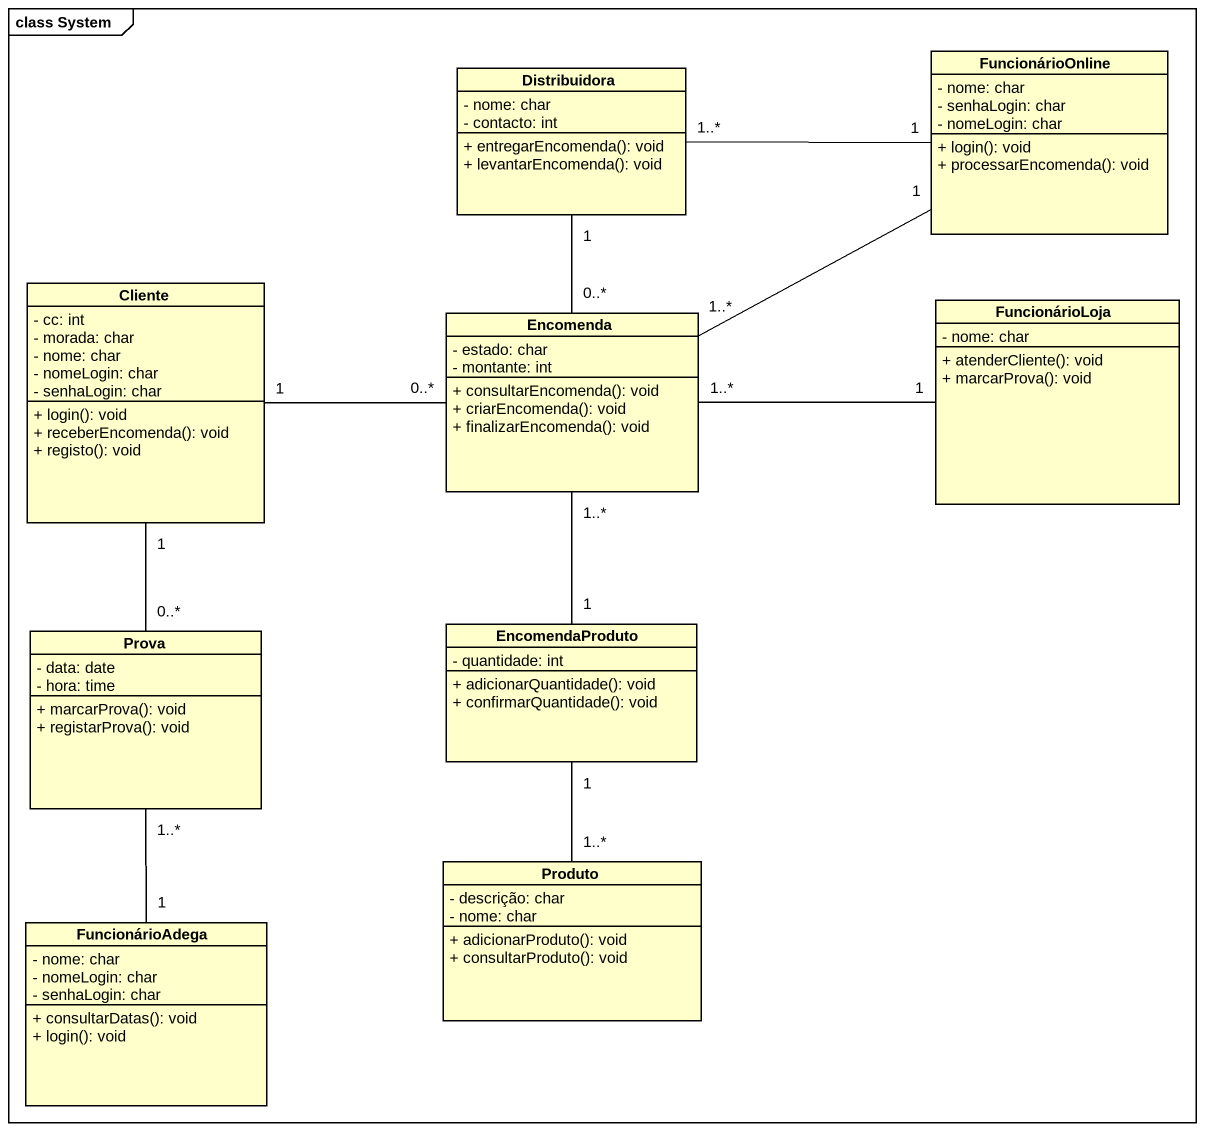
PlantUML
@startuml
mainframe class System
hide circle
hide empty members
skinparam classAttributeIconSize 0
class Distribuidora {
  - nome: char
  - contacto: int
  + entregarEncomenda(): void
  + levantarEncomenda(): void
}
class FuncionárioOnline {
  - nome: char
  - senhaLogin: char
  - nomeLogin: char
  + login(): void
  + processarEncomenda(): void
}
class Cliente {
  - cc: int
  - morada: char
  - nome: char
  - nomeLogin: char
  - senhaLogin: char
  + login(): void
  + receberEncomenda(): void
  + registo(): void
}
class Encomenda {
  - estado: char
  - montante: int
  + consultarEncomenda(): void
  + criarEncomenda(): void
  + finalizarEncomenda(): void
}
class FuncionárioLoja {
  - nome: char
  + atenderCliente(): void
  + marcarProva(): void
}
class Prova {
  - data: date
  - hora: time
  + marcarProva(): void
  + registarProva(): void
}
class EncomendaProduto {
  - quantidade: int
  + adicionarQuantidade(): void
  + confirmarQuantidade(): void
}
class Produto {
  - descrição: char
  - nome: char
  + adicionarProduto(): void
  + consultarProduto(): void
}
class FuncionárioAdega {
  - nome: char
  - nomeLogin: char
  - senhaLogin: char
  + consultarDatas(): void
  + login(): void
}
FuncionárioOnline "1" -left- "1..*" Distribuidora
Cliente "1" -right- "0..*" Encomenda
Cliente "1" -- "0..*" Prova
Encomenda "0..*" -up- "1" Distribuidora
Encomenda "1..*" -right- "1" FuncionárioOnline
Encomenda "1..*" -right- "1" FuncionárioLoja
Prova "1..*" -- "1" FuncionárioAdega
EncomendaProduto "1" -up- "1..*" Encomenda
Produto "1..*" -up- "1" EncomendaProduto
@enduml
